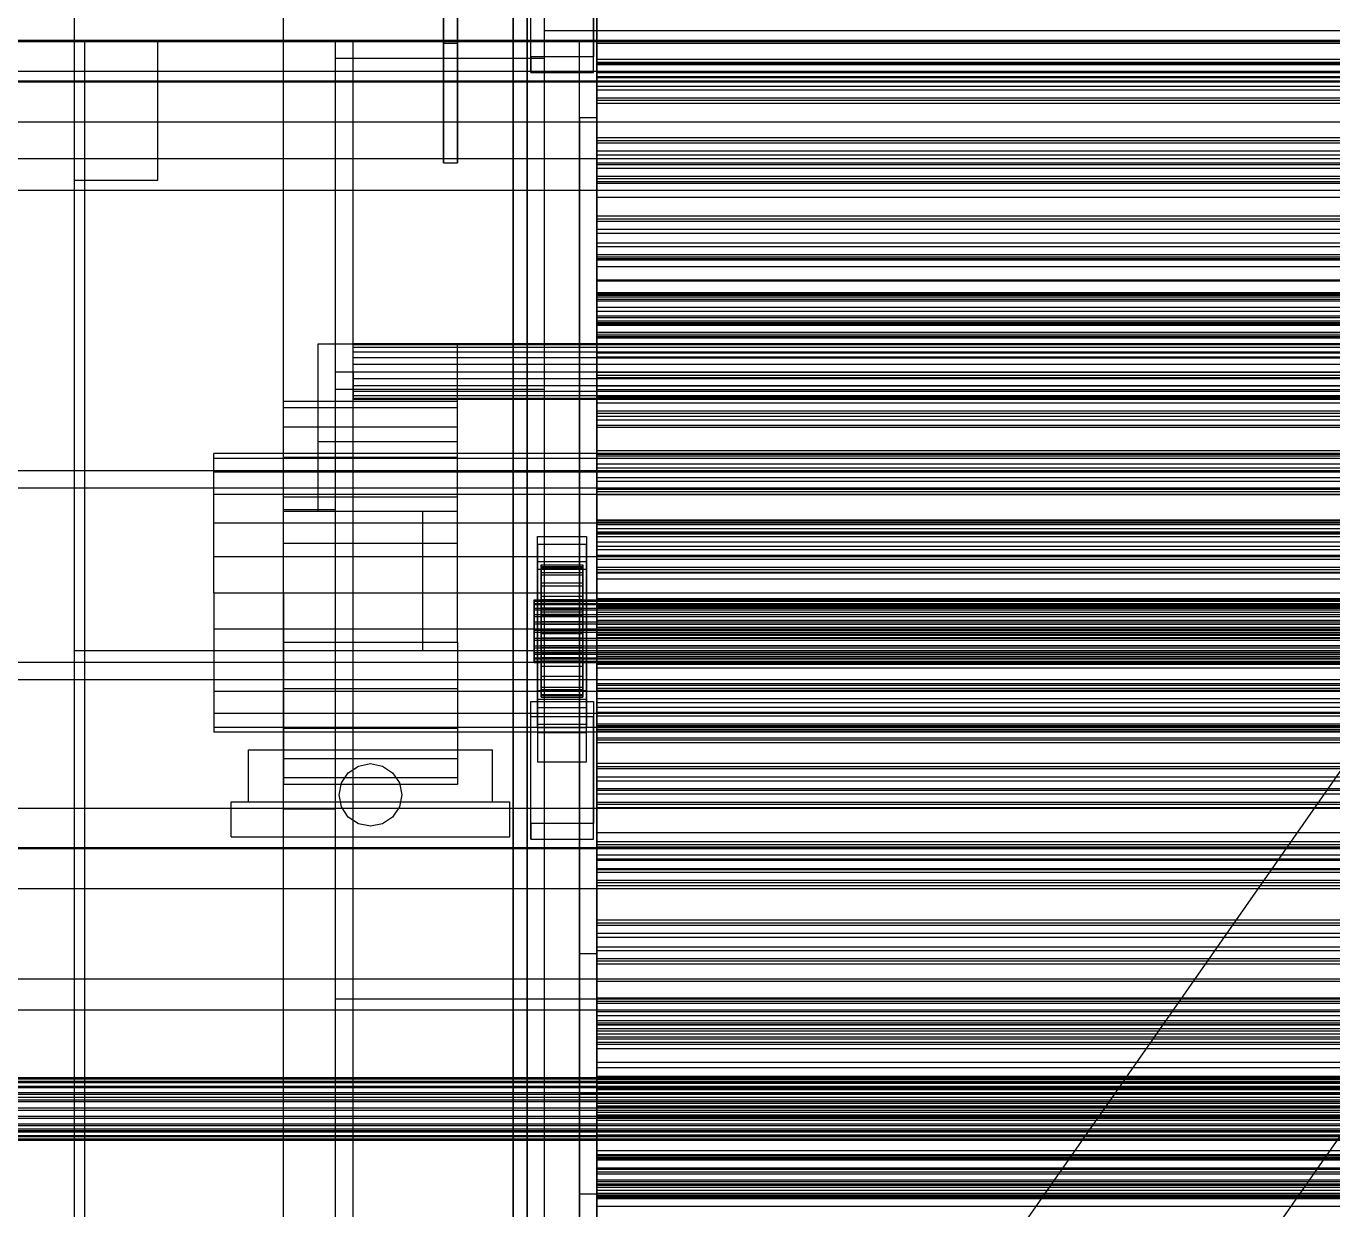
# Model space of a CAD drawing. Header units: millimetres. Extents: x -1970 to 59977, y -65068 to 6837.
# Drawn here: x -1413.8 to -1039, y -33410.3 to -33070.8 of the extents above; entities that cross this region are included whole.
import ezdxf

# ---------------------------------------------------------------- set-up
doc = ezdxf.new("R2010")
doc.units = ezdxf.units.MM
for name, color, linetype, lineweight in [('COTAS_O', 1, 'Continuous', 0), ('frontal_C03', 7, 'Continuous', 0), ('frontal_C03-dry', 7, 'Continuous', 0), ('frontal_secador', 7, 'Continuous', 0), ('frontal_tolva', 7, 'Continuous', 0)]:
    doc.layers.add(name, color=color, linetype=linetype, lineweight=lineweight)
doc.dimstyles.new('R19_100', dxfattribs={"dimtxt": 250, "dimasz": 150, "dimexe": 150, "dimexo": 80, "dimgap": 100, "dimtad": 1, "dimtih": 1, "dimtoh": 1, "dimdsep": 46, "dimcen": 0.09, "dimadec": 0, "dimazin": 0, "dimtfac": 1, "dimtdec": 4, "dimtofl": 0, "dimtmove": 0, "dimatfit": 3, "dimfxl": 1, "dimtolj": 1, "dimtzin": 0, "dimarcsym": 0})

# ---------------------------------------------------------------- blocks, each defined once
blk = doc.blocks.new('*D38')
at = {"layer": 'COTAS_O', "color": 0, "lineweight": -2, "transparency": 16777216}
for p, q in [((-1645, -31700), (-875, -31700)), ((-1025, -34250), (-1025, -31850)), ((-1645, -34400), (-875, -34400))]:
    blk.add_line(p, q, dxfattribs=at)
at = {"layer": 'COTAS_O', "color": 0, "transparency": 16777216}
for points in [[(-1050, -31850), (-1000, -31850), (-1025, -31700)], [(-1050, -34250), (-1000, -34250), (-1025, -34400)]]:
    blk.add_solid(points, dxfattribs=at)
at = {"layer": 'Defpoints', "color": 0, "transparency": 16777216}
for p in [(-1725, -31700), (-1025, -31700), (-1725, -34400)]:
    blk.add_point(p, dxfattribs=at)
blk = doc.blocks.new('*D46')
at = {"layer": 'COTAS_O', "color": 0, "lineweight": -2, "transparency": 16777216}
for p, q in [((-1320, -33000), (-550, -33000)), ((-700, -35850), (-700, -33150)), ((-1320, -36000), (-550, -36000))]:
    blk.add_line(p, q, dxfattribs=at)
at = {"layer": 'COTAS_O', "color": 0, "transparency": 16777216}
for points in [[(-725, -33150), (-675, -33150), (-700, -33000)], [(-725, -35850), (-675, -35850), (-700, -36000)]]:
    blk.add_solid(points, dxfattribs=at)
at = {"layer": 'Defpoints', "color": 0, "transparency": 16777216}
for p in [(-1400, -33000), (-700, -33000), (-1400, -36000)]:
    blk.add_point(p, dxfattribs=at)

msp = doc.modelspace()

# ---------------------------------------------------------------- linework, layer by layer
at = {"layer": 'frontal_C03'}
for p, q in [((-1274, -34875.113), (-1274, -32314.944)), ((-1270, -32314.944), (-1270, -34875.113)), ((-1270, -34879.011), (-1270, -32318.841)), ((-1274, -32441.623), (-1274, -35001.792)), ((-1270, -35001.792), (-1270, -32441.623)), ((-1269, -33079.62), (-1269, -33044.539)), ((-1251, -33044.539), (-1251, -33079.62)), ((-1269, -33084.111), (-1269, -33049.031)), ((-1251, -33084.111), (-1251, -33049.031)), ((-1500, -33074.787), (1500, -33074.787)), ((-1500, -33075.187), (1500, -33075.187)), ((-1251, -33079.62), (-1269, -33079.62)), ((-1269, -33079.62), (-1269, -33084.111)), ((-1251, -33084.111), (-1251, -33079.62)), ((-1250, -33081.915), (-1250, -33080.381)), ((-1250, -33080.381), (-1250, -33081.262)), ((1250, -33080.381), (-1250, -33080.381)), ((-1250, -33081.262), (-1250, -33084.223)), ((1250, -33081.262), (-1250, -33081.262)), ((-1250, -33085.28), (-1250, -33081.915)), ((1250, -33081.915), (-1250, -33081.915)), ((1500, -33083.77), (-1500, -33083.77)), ((1500, -33086.595), (-1500, -33086.595)), ((1500, -33086.88), (-1500, -33086.88)), ((-1269, -33084.111), (-1251, -33084.111)), ((-1250, -33084.223), (-1250, -33088.132)), ((1250, -33084.223), (-1250, -33084.223)), ((-1250, -33089.19), (-1250, -33085.28)), ((-1250, -33085.28), (1250, -33085.28)), ((-1250, -33088.132), (-1250, -33091.497)), ((1250, -33088.132), (-1250, -33088.132)), ((-1250, -33092.151), (-1250, -33089.19)), ((1250, -33089.19), (-1250, -33089.19)), ((-1250, -33091.497), (-1250, -33093.032)), ((1250, -33091.497), (-1250, -33091.497)), ((-1250, -33093.032), (-1250, -33092.151)), ((1250, -33092.151), (-1250, -33092.151)), ((1250, -33093.032), (-1250, -33093.032)), ((-1500, -33098.289), (1500, -33098.289)), ((-1250, -33104.373), (-1250, -33102.838)), ((-1250, -33102.838), (-1250, -33103.72)), ((1250, -33102.838), (-1250, -33102.838)), ((-1250, -33103.72), (-1250, -33106.68)), ((1250, -33103.72), (-1250, -33103.72)), ((-1250, -33107.738), (-1250, -33104.373)), ((1250, -33104.373), (-1250, -33104.373)), ((1500, -33108.893), (-1500, -33108.893)), ((-1250, -33106.68), (-1250, -33110.59)), ((1250, -33106.68), (-1250, -33106.68)), ((-1250, -33111.647), (-1250, -33107.738)), ((-1250, -33107.738), (1250, -33107.738)), ((-1250, -33110.59), (-1250, -33113.955)), ((1250, -33110.59), (-1250, -33110.59)), ((-1250, -33114.608), (-1250, -33111.647)), ((1250, -33111.647), (-1250, -33111.647)), ((-1250, -33113.955), (-1250, -33115.49)), ((1250, -33113.955), (-1250, -33113.955)), ((-1250, -33115.49), (-1250, -33114.608)), ((1250, -33114.608), (-1250, -33114.608)), ((1250, -33115.49), (-1250, -33115.49)), ((-1500, -33117.876), (1500, -33117.876)), ((-1250, -33126.831), (-1250, -33125.296)), ((-1250, -33125.296), (-1250, -33126.177)), ((1250, -33125.296), (-1250, -33125.296)), ((-1250, -33126.177), (-1250, -33129.138)), ((1250, -33126.177), (-1250, -33126.177)), ((-1250, -33130.195), (-1250, -33126.831)), ((1250, -33126.831), (-1250, -33126.831)), ((-1250, -33129.138), (-1250, -33133.048)), ((1250, -33129.138), (-1250, -33129.138)), ((-1250, -33134.105), (-1250, -33130.195)), ((-1250, -33130.195), (1250, -33130.195)), ((-1250, -33133.048), (-1250, -33136.412)), ((1250, -33133.048), (-1250, -33133.048)), ((-1250, -33137.066), (-1250, -33134.105)), ((1250, -33134.105), (-1250, -33134.105)), ((-1250, -33136.412), (-1250, -33137.947)), ((1250, -33136.412), (-1250, -33136.412)), ((-1250, -33137.947), (-1250, -33137.066)), ((1250, -33137.066), (-1250, -33137.066)), ((1250, -33137.947), (-1250, -33137.947)), ((-1250, -33149.288), (-1250, -33147.754)), ((-1250, -33147.754), (-1250, -33148.635)), ((1250, -33147.754), (-1250, -33147.754)), ((-1250, -33148.635), (-1250, -33151.596)), ((1250, -33148.635), (-1250, -33148.635)), ((-1250, -33152.653), (-1250, -33149.288)), ((1250, -33149.288), (-1250, -33149.288)), ((-1250, -33151.596), (-1250, -33155.505)), ((1250, -33151.596), (-1250, -33151.596)), ((-1250, -33156.563), (-1250, -33152.653)), ((-1250, -33152.653), (1250, -33152.653)), ((-1250, -33155.505), (-1250, -33158.87)), ((1250, -33155.505), (-1250, -33155.505)), ((-1250, -33159.523), (-1250, -33156.563)), ((1250, -33156.563), (-1250, -33156.563)), ((-1250, -33158.87), (-1250, -33160.405)), ((1250, -33158.87), (-1250, -33158.87)), ((-1250, -33160.405), (-1250, -33159.523)), ((1250, -33159.523), (-1250, -33159.523)), ((1250, -33160.405), (-1250, -33160.405)), ((-1250, -33171.746), (-1250, -33170.211)), ((-1250, -33170.211), (-1250, -33171.092)), ((1250, -33170.211), (-1250, -33170.211)), ((-1250, -33171.092), (-1250, -33174.053)), ((1250, -33171.092), (-1250, -33171.092)), ((-1250, -33175.111), (-1250, -33171.746)), ((1250, -33171.746), (-1250, -33171.746)), ((-1250, -33174.053), (-1250, -33177.963)), ((1250, -33174.053), (-1250, -33174.053)), ((-1250, -33179.02), (-1250, -33175.111)), ((-1250, -33175.111), (1250, -33175.111)), ((-1250, -33177.963), (-1250, -33181.328)), ((1250, -33177.963), (-1250, -33177.963)), ((-1250, -33181.981), (-1250, -33179.02)), ((1250, -33179.02), (-1250, -33179.02)), ((-1250, -33181.328), (-1250, -33182.862)), ((1250, -33181.328), (-1250, -33181.328)), ((-1250, -33182.862), (-1250, -33181.981)), ((1250, -33181.981), (-1250, -33181.981)), ((1250, -33182.862), (-1250, -33182.862)), ((-1250, -33194.204), (-1250, -33192.669)), ((-1250, -33192.669), (-1250, -33193.55)), ((1250, -33192.669), (-1250, -33192.669)), ((-1250, -33193.55), (-1250, -33196.511)), ((1250, -33193.55), (-1250, -33193.55)), ((-1250, -33197.568), (-1250, -33194.204)), ((1250, -33194.204), (-1250, -33194.204)), ((1530, -33198.434), (-1530, -33198.434)), ((-1250, -33196.511), (-1250, -33200.42)), ((1250, -33196.511), (-1250, -33196.511)), ((-1250, -33201.478), (-1250, -33197.568)), ((-1250, -33197.568), (1250, -33197.568)), ((1530, -33203.434), (-1530, -33203.434)), ((-1250, -33200.42), (-1250, -33203.785)), ((1250, -33200.42), (-1250, -33200.42)), ((-1250, -33204.439), (-1250, -33201.478)), ((1250, -33201.478), (-1250, -33201.478)), ((-1250, -33203.785), (-1250, -33205.32)), ((1250, -33203.785), (-1250, -33203.785)), ((-1250, -33205.32), (-1250, -33204.439)), ((1250, -33204.439), (-1250, -33204.439)), ((1250, -33205.32), (-1250, -33205.32)), ((-1250, -33213.275), (-1250, -33212.477)), ((-1250, -33212.477), (-1250, -33213.859)), ((-1250, -33212.477), (1250, -33212.477)), ((-1250, -33216.197), (-1250, -33213.275)), ((-1250, -33213.275), (1250, -33213.275)), ((-1250, -33213.859), (-1250, -33217.326)), ((-1250, -33213.859), (1250, -33213.859)), ((-1267, -33219.574), (-1267, -33217.329)), ((-1267, -33217.329), (-1253, -33217.329)), ((-1267, -33264.103), (-1267, -33217.329)), ((-1253, -33217.329), (-1253, -33219.574)), ((-1253, -33217.329), (-1253, -33264.103)), ((-1250, -33216.661), (-1250, -33215.126)), ((-1250, -33215.126), (-1250, -33216.008)), ((1250, -33215.126), (-1250, -33215.126)), ((-1250, -33216.008), (-1250, -33218.969)), ((1250, -33216.008), (-1250, -33216.008)), ((-1250, -33221.046), (-1250, -33216.197)), ((-1250, -33216.197), (1250, -33216.197)), ((-1250, -33220.026), (-1250, -33216.661)), ((1250, -33216.661), (-1250, -33216.661)), ((-1250, -33217.326), (-1250, -33222.642)), ((-1250, -33217.326), (1250, -33217.326)), ((-1253, -33219.574), (-1267, -33219.574)), ((-1267, -33219.574), (-1267, -33266.348)), ((-1253, -33266.348), (-1253, -33219.574)), ((-1250, -33218.969), (-1250, -33222.878)), ((1250, -33218.969), (-1250, -33218.969)), ((-1250, -33223.935), (-1250, -33220.026)), ((-1250, -33220.026), (1250, -33220.026)), ((-1250, -33227.489), (-1250, -33221.046)), ((-1250, -33221.046), (1250, -33221.046)), ((-1267, -33226.761), (-1267, -33224.515)), ((-1267, -33224.515), (-1253, -33224.515)), ((-1267, -33271.289), (-1267, -33224.515)), ((-1266, -33235.463), (-1266, -33225.469)), ((-1266, -33225.469), (-1266, -33226.29)), ((-1266, -33225.469), (-1254, -33225.469)), ((-1266, -33225.943), (-1266, -33225.469)), ((-1266, -33235.687), (-1266, -33225.943)), ((-1266, -33225.943), (-1254, -33225.943)), ((-1266, -33227.678), (-1266, -33225.943)), ((-1254, -33226.29), (-1254, -33225.469)), ((-1254, -33225.469), (-1254, -33235.463)), ((-1254, -33225.469), (-1254, -33225.943)), ((-1254, -33225.943), (-1254, -33235.687)), ((-1254, -33225.943), (-1254, -33227.678)), ((-1253, -33224.515), (-1253, -33226.761)), ((-1253, -33224.515), (-1253, -33271.289)), ((-1250, -33222.642), (-1250, -33229.445)), ((-1250, -33222.642), (1250, -33222.642)), ((-1250, -33222.878), (-1250, -33226.243)), ((1250, -33222.878), (-1250, -33222.878)), ((-1250, -33226.896), (-1250, -33223.935)), ((1250, -33223.935), (-1250, -33223.935)), ((-1253, -33226.761), (-1267, -33226.761)), ((-1267, -33226.761), (-1267, -33273.535)), ((-1266, -33235.852), (-1266, -33226.29)), ((-1266, -33226.29), (-1266, -33228.348)), ((-1266, -33226.29), (-1254, -33226.29)), ((-1266, -33236.509), (-1266, -33227.678)), ((-1266, -33227.678), (-1254, -33227.678)), ((-1266, -33230.557), (-1266, -33227.678)), ((-1266, -33236.827), (-1266, -33228.348)), ((-1266, -33228.348), (-1266, -33231.505)), ((-1266, -33228.348), (-1254, -33228.348)), ((-1254, -33228.348), (-1254, -33226.29)), ((-1254, -33226.29), (-1254, -33235.852)), ((-1254, -33227.678), (-1254, -33236.509)), ((-1254, -33227.678), (-1254, -33230.557)), ((-1254, -33231.505), (-1254, -33228.348)), ((-1254, -33228.348), (-1254, -33236.827)), ((-1253, -33273.535), (-1253, -33226.761)), ((-1250, -33226.243), (-1250, -33227.778)), ((1250, -33226.243), (-1250, -33226.243)), ((-1250, -33227.778), (-1250, -33226.896)), ((1250, -33226.896), (-1250, -33226.896)), ((-1250, -33235.09), (-1250, -33227.489)), ((-1250, -33227.489), (1250, -33227.489)), ((1250, -33227.778), (-1250, -33227.778)), ((-1250, -33229.445), (-1250, -33237.271)), ((-1250, -33229.445), (1250, -33229.445)), ((-1266, -33237.873), (-1266, -33230.557)), ((-1266, -33230.557), (-1254, -33230.557)), ((-1266, -33234.383), (-1266, -33230.557)), ((-1266, -33238.322), (-1266, -33231.505)), ((-1266, -33231.505), (-1266, -33235.544)), ((-1266, -33231.505), (-1254, -33231.505)), ((-1254, -33230.557), (-1254, -33237.873)), ((-1254, -33230.557), (-1254, -33234.383)), ((-1254, -33235.544), (-1254, -33231.505)), ((-1254, -33231.505), (-1254, -33238.322)), ((-1268, -33235.687), (-1268, -33235.463)), ((-1268, -33235.463), (-1268, -33235.852)), ((-1268, -33235.463), (1268, -33235.463)), ((-1268, -33236.509), (-1268, -33235.687)), ((-1268, -33235.687), (1268, -33235.687)), ((-1268, -33235.852), (-1268, -33236.827)), ((-1268, -33235.852), (1268, -33235.852)), ((-1268, -33237.873), (-1268, -33236.509)), ((-1268, -33236.509), (1268, -33236.509)), ((-1268, -33236.827), (-1268, -33238.322)), ((-1268, -33236.827), (1268, -33236.827)), ((-1266, -33239.685), (-1266, -33234.383)), ((-1266, -33234.383), (-1254, -33234.383)), ((-1266, -33238.895), (-1266, -33234.383)), ((-1266, -33235.852), (-1266, -33235.463)), ((-1254, -33235.463), (-1266, -33235.463)), ((-1266, -33235.463), (-1266, -33235.687)), ((-1266, -33240.235), (-1266, -33235.544)), ((-1266, -33235.544), (-1266, -33240.19)), ((-1266, -33235.544), (-1254, -33235.544)), ((-1254, -33235.687), (-1266, -33235.687)), ((-1266, -33235.687), (-1266, -33236.509)), ((-1266, -33236.827), (-1266, -33235.852)), ((-1254, -33235.852), (-1266, -33235.852)), ((-1254, -33236.509), (-1266, -33236.509)), ((-1266, -33236.509), (-1266, -33237.873)), ((-1266, -33238.322), (-1266, -33236.827)), ((-1254, -33236.827), (-1266, -33236.827)), ((-1254, -33234.383), (-1254, -33239.685)), ((-1254, -33234.383), (-1254, -33238.895)), ((-1254, -33235.463), (-1254, -33235.852)), ((-1254, -33235.687), (-1254, -33235.463)), ((-1254, -33240.19), (-1254, -33235.544)), ((-1254, -33235.544), (-1254, -33240.235)), ((-1254, -33236.509), (-1254, -33235.687)), ((-1254, -33235.852), (-1254, -33236.827)), ((-1254, -33237.873), (-1254, -33236.509)), ((-1254, -33236.827), (-1254, -33238.322)), ((-1250, -33243.328), (-1250, -33235.09)), ((-1250, -33235.09), (1250, -33235.09)), ((-1268, -33239.685), (-1268, -33237.873)), ((-1268, -33237.873), (1268, -33237.873)), ((-1268, -33238.322), (-1268, -33240.235)), ((-1268, -33238.322), (1268, -33238.322)), ((-1268, -33241.823), (-1268, -33239.685)), ((-1268, -33239.685), (1268, -33239.685)), ((-1268, -33240.235), (-1268, -33242.436)), ((-1268, -33240.235), (1268, -33240.235)), ((-1254, -33237.873), (-1266, -33237.873)), ((-1266, -33237.873), (-1266, -33239.685)), ((-1266, -33240.235), (-1266, -33238.322)), ((-1254, -33238.322), (-1266, -33238.322)), ((-1266, -33241.823), (-1266, -33238.895)), ((-1266, -33238.895), (-1254, -33238.895)), ((-1266, -33243.787), (-1266, -33238.895)), ((-1254, -33239.685), (-1266, -33239.685)), ((-1266, -33239.685), (-1266, -33241.823)), ((-1266, -33240.19), (-1266, -33242.436)), ((-1254, -33240.19), (-1266, -33240.19)), ((-1266, -33240.19), (-1266, -33245.128)), ((-1266, -33242.436), (-1266, -33240.235)), ((-1254, -33240.235), (-1266, -33240.235)), ((-1254, -33239.685), (-1254, -33237.873)), ((-1254, -33238.322), (-1254, -33240.235)), ((-1254, -33238.895), (-1254, -33241.823)), ((-1254, -33238.895), (-1254, -33243.787)), ((-1254, -33241.823), (-1254, -33239.685)), ((-1254, -33242.436), (-1254, -33240.19)), ((-1254, -33245.128), (-1254, -33240.19)), ((-1254, -33240.235), (-1254, -33242.436)), ((-1250, -33237.271), (-1250, -33245.586)), ((1250, -33237.271), (-1250, -33237.271)), ((-1250, -33239.119), (-1250, -33237.584)), ((-1250, -33237.584), (-1250, -33238.465)), ((1250, -33237.584), (-1250, -33237.584)), ((-1250, -33238.465), (-1250, -33241.426)), ((1250, -33238.465), (-1250, -33238.465)), ((-1250, -33242.484), (-1250, -33239.119)), ((1250, -33239.119), (-1250, -33239.119)), ((-1268, -33244.14), (-1268, -33241.823)), ((-1268, -33241.823), (1268, -33241.823)), ((-1268, -33242.436), (-1268, -33244.775)), ((1268, -33242.436), (-1268, -33242.436)), ((-1268, -33246.478), (-1268, -33244.14)), ((-1268, -33244.14), (1268, -33244.14)), ((-1254, -33241.823), (-1266, -33241.823)), ((-1266, -33241.823), (-1266, -33244.14)), ((-1266, -33242.436), (-1254, -33242.436)), ((-1266, -33244.775), (-1266, -33242.436)), ((-1266, -33244.14), (-1266, -33243.787)), ((-1266, -33243.787), (-1254, -33243.787)), ((-1266, -33248.724), (-1266, -33243.787)), ((-1254, -33244.14), (-1266, -33244.14)), ((-1266, -33244.14), (-1266, -33246.478)), ((-1254, -33244.14), (-1254, -33241.823)), ((-1254, -33242.436), (-1254, -33244.775)), ((-1254, -33243.787), (-1254, -33244.14)), ((-1254, -33243.787), (-1254, -33248.724)), ((-1254, -33246.478), (-1254, -33244.14)), ((-1250, -33241.426), (-1250, -33245.336)), ((1250, -33241.426), (-1250, -33241.426)), ((-1250, -33246.393), (-1250, -33242.484)), ((-1250, -33242.484), (1250, -33242.484)), ((-1250, -33251.644), (-1250, -33243.328)), ((-1250, -33243.328), (1250, -33243.328)), ((-1268, -33244.775), (-1268, -33247.092)), ((-1268, -33244.775), (1268, -33244.775)), ((-1268, -33248.679), (-1268, -33246.478)), ((-1268, -33246.478), (1268, -33246.478)), ((-1268, -33247.092), (-1268, -33249.23)), ((-1268, -33247.092), (1268, -33247.092)), ((-1266, -33247.092), (-1266, -33244.775)), ((-1266, -33244.775), (-1266, -33245.128)), ((-1254, -33244.775), (-1266, -33244.775)), ((-1266, -33245.128), (-1266, -33250.019)), ((-1266, -33245.128), (-1254, -33245.128)), ((-1266, -33246.478), (-1266, -33248.724)), ((-1254, -33246.478), (-1266, -33246.478)), ((-1266, -33246.478), (-1266, -33248.679)), ((-1266, -33249.23), (-1266, -33247.092)), ((-1266, -33247.092), (-1266, -33250.019)), ((-1254, -33247.092), (-1266, -33247.092)), ((-1254, -33245.128), (-1254, -33244.775)), ((-1254, -33244.775), (-1254, -33247.092)), ((-1254, -33250.019), (-1254, -33245.128)), ((-1254, -33248.724), (-1254, -33246.478)), ((-1254, -33248.679), (-1254, -33246.478)), ((-1254, -33250.019), (-1254, -33247.092)), ((-1254, -33247.092), (-1254, -33249.23)), ((-1250, -33245.336), (-1250, -33248.7)), ((1250, -33245.336), (-1250, -33245.336)), ((-1250, -33245.586), (-1250, -33253.825)), ((-1250, -33245.586), (1250, -33245.586)), ((-1250, -33249.354), (-1250, -33246.393)), ((1250, -33246.393), (-1250, -33246.393)), ((-1268, -33250.593), (-1268, -33248.679)), ((-1268, -33248.679), (1268, -33248.679)), ((-1268, -33249.23), (-1268, -33251.042)), ((-1268, -33249.23), (1268, -33249.23)), ((-1268, -33252.088), (-1268, -33250.593)), ((-1268, -33250.593), (1268, -33250.593)), ((-1268, -33251.042), (-1268, -33252.405)), ((-1268, -33251.042), (1268, -33251.042)), ((-1268, -33253.063), (-1268, -33252.088)), ((-1268, -33252.088), (1268, -33252.088)), ((-1266, -33248.679), (-1266, -33253.371)), ((-1254, -33248.679), (-1266, -33248.679)), ((-1266, -33248.679), (-1266, -33250.593)), ((-1266, -33248.724), (-1254, -33248.724)), ((-1266, -33253.371), (-1266, -33248.724)), ((-1266, -33251.042), (-1266, -33249.23)), ((-1266, -33249.23), (-1266, -33254.532)), ((-1254, -33249.23), (-1266, -33249.23)), ((-1266, -33250.019), (-1266, -33254.532)), ((-1266, -33250.019), (-1254, -33250.019)), ((-1266, -33250.593), (-1266, -33257.41)), ((-1254, -33250.593), (-1266, -33250.593)), ((-1266, -33250.593), (-1266, -33252.088)), ((-1266, -33252.405), (-1266, -33251.042)), ((-1266, -33251.042), (-1266, -33258.358)), ((-1254, -33251.042), (-1266, -33251.042)), ((-1266, -33252.088), (-1266, -33260.566)), ((-1254, -33252.088), (-1266, -33252.088)), ((-1266, -33252.088), (-1266, -33253.063)), ((-1254, -33253.371), (-1254, -33248.679)), ((-1254, -33250.593), (-1254, -33248.679)), ((-1254, -33248.724), (-1254, -33253.371)), ((-1254, -33254.532), (-1254, -33249.23)), ((-1254, -33249.23), (-1254, -33251.042)), ((-1254, -33254.532), (-1254, -33250.019)), ((-1254, -33257.41), (-1254, -33250.593)), ((-1254, -33252.088), (-1254, -33250.593)), ((-1254, -33258.358), (-1254, -33251.042)), ((-1254, -33251.042), (-1254, -33252.405)), ((-1254, -33260.566), (-1254, -33252.088)), ((-1254, -33253.063), (-1254, -33252.088)), ((-1250, -33248.7), (-1250, -33250.235)), ((1250, -33248.7), (-1250, -33248.7)), ((-1250, -33250.235), (-1250, -33249.354)), ((1250, -33249.354), (-1250, -33249.354)), ((1250, -33250.235), (-1250, -33250.235)), ((-1250, -33259.47), (-1250, -33251.644)), ((-1250, -33251.644), (1250, -33251.644)), ((1530, -33253.434), (-1530, -33253.434)), ((-1268, -33252.405), (-1268, -33253.227)), ((-1268, -33252.405), (1268, -33252.405)), ((-1268, -33253.452), (-1268, -33253.063)), ((-1268, -33253.063), (1268, -33253.063)), ((-1268, -33253.227), (-1268, -33253.452)), ((-1268, -33253.227), (1268, -33253.227)), ((-1268, -33253.452), (1268, -33253.452)), ((-1266, -33253.227), (-1266, -33252.405)), ((-1266, -33252.405), (-1266, -33261.237)), ((-1254, -33252.405), (-1266, -33252.405)), ((-1266, -33253.063), (-1266, -33262.625)), ((-1254, -33253.063), (-1266, -33253.063)), ((-1266, -33253.063), (-1266, -33253.452)), ((-1266, -33253.452), (-1266, -33253.227)), ((-1266, -33253.227), (-1266, -33262.972)), ((-1254, -33253.227), (-1266, -33253.227)), ((-1266, -33253.371), (-1254, -33253.371)), ((-1266, -33257.41), (-1266, -33253.371)), ((-1266, -33253.452), (-1266, -33263.445)), ((-1254, -33253.452), (-1266, -33253.452)), ((-1266, -33254.532), (-1266, -33258.358)), ((-1266, -33254.532), (-1254, -33254.532)), ((-1254, -33261.237), (-1254, -33252.405)), ((-1254, -33252.405), (-1254, -33253.227)), ((-1254, -33262.625), (-1254, -33253.063)), ((-1254, -33253.452), (-1254, -33253.063)), ((-1254, -33262.972), (-1254, -33253.227)), ((-1254, -33253.227), (-1254, -33253.452)), ((-1254, -33253.371), (-1254, -33257.41)), ((-1254, -33263.445), (-1254, -33253.452)), ((-1254, -33258.358), (-1254, -33254.532)), ((-1250, -33253.825), (-1250, -33261.425)), ((-1250, -33253.825), (1250, -33253.825)), ((1530, -33258.434), (-1530, -33258.434)), ((-1266, -33257.41), (-1254, -33257.41)), ((-1266, -33260.566), (-1266, -33257.41)), ((-1266, -33258.358), (-1266, -33261.237)), ((-1266, -33258.358), (-1254, -33258.358)), ((-1254, -33257.41), (-1254, -33260.566)), ((-1254, -33261.237), (-1254, -33258.358)), ((-1250, -33266.272), (-1250, -33259.47)), ((-1250, -33259.47), (1250, -33259.47)), ((-1267, -33272.26), (-1267, -33261.48)), ((-1267, -33261.48), (-1253, -33261.48)), ((-1267, -33271.225), (-1267, -33261.48)), ((-1266, -33260.566), (-1254, -33260.566)), ((-1266, -33262.625), (-1266, -33260.566)), ((-1266, -33261.237), (-1266, -33262.972)), ((-1266, -33261.237), (-1254, -33261.237)), ((-1266, -33262.625), (-1254, -33262.625)), ((-1266, -33263.445), (-1266, -33262.625)), ((-1266, -33262.972), (-1266, -33263.445)), ((-1266, -33262.972), (-1254, -33262.972)), ((-1254, -33260.566), (-1254, -33262.625)), ((-1254, -33262.972), (-1254, -33261.237)), ((-1254, -33262.625), (-1254, -33263.445)), ((-1254, -33263.445), (-1254, -33262.972)), ((-1253, -33261.48), (-1253, -33272.26)), ((-1253, -33261.48), (-1253, -33271.225)), ((-1250, -33261.576), (-1250, -33260.042)), ((-1250, -33260.042), (-1250, -33260.923)), ((1250, -33260.042), (-1250, -33260.042)), ((-1250, -33260.923), (-1250, -33263.884)), ((1250, -33260.923), (-1250, -33260.923)), ((-1250, -33261.425), (-1250, -33267.869)), ((-1250, -33261.425), (1250, -33261.425)), ((-1250, -33264.941), (-1250, -33261.576)), ((1250, -33261.576), (-1250, -33261.576)), ((-1269, -33269.116), (-1269, -33264.624)), ((-1269, -33264.624), (-1251, -33264.624)), ((-1269, -33299.704), (-1269, -33264.624)), ((-1253, -33264.103), (-1267, -33264.103)), ((-1267, -33264.103), (-1267, -33266.348)), ((-1267, -33266.348), (-1253, -33266.348)), ((-1266, -33263.445), (-1254, -33263.445)), ((-1253, -33266.348), (-1253, -33264.103)), ((-1251, -33264.624), (-1251, -33269.116)), ((-1251, -33264.624), (-1251, -33299.704)), ((-1250, -33263.884), (-1250, -33267.793)), ((1250, -33263.884), (-1250, -33263.884)), ((-1250, -33268.851), (-1250, -33264.941)), ((-1250, -33264.941), (1250, -33264.941)), ((-1250, -33271.588), (-1250, -33266.272)), ((-1250, -33266.272), (1250, -33266.272)), ((-1251, -33269.116), (-1269, -33269.116)), ((-1269, -33304.196), (-1269, -33269.116)), ((-1251, -33304.196), (-1251, -33269.116)), ((-1250, -33267.793), (-1250, -33271.158)), ((1250, -33267.793), (-1250, -33267.793)), ((-1250, -33267.869), (-1250, -33272.717)), ((-1250, -33267.869), (1250, -33267.869)), ((-1250, -33271.812), (-1250, -33268.851)), ((1250, -33268.851), (-1250, -33268.851)), ((-1253, -33271.225), (-1267, -33271.225)), ((-1267, -33271.225), (-1267, -33282.004)), ((-1253, -33271.289), (-1267, -33271.289)), ((-1267, -33271.289), (-1267, -33273.535)), ((-1253, -33272.26), (-1267, -33272.26)), ((-1267, -33272.26), (-1267, -33282.004)), ((-1267, -33273.535), (-1253, -33273.535)), ((-1253, -33282.004), (-1253, -33271.225)), ((-1253, -33273.535), (-1253, -33271.289)), ((-1253, -33282.004), (-1253, -33272.26)), ((-1250, -33271.158), (-1250, -33272.693)), ((1250, -33271.158), (-1250, -33271.158)), ((-1250, -33275.055), (-1250, -33271.588)), ((-1250, -33271.588), (1250, -33271.588)), ((-1250, -33272.693), (-1250, -33271.812)), ((1250, -33271.812), (-1250, -33271.812)), ((1250, -33272.693), (-1250, -33272.693)), ((-1250, -33272.717), (-1250, -33275.64)), ((-1250, -33272.717), (1250, -33272.717)), ((-1250, -33276.437), (-1250, -33275.055)), ((-1250, -33275.055), (1250, -33275.055)), ((-1250, -33275.64), (-1250, -33276.437)), ((-1250, -33275.64), (1250, -33275.64)), ((-1250, -33276.437), (1250, -33276.437)), ((-1267, -33282.004), (-1253, -33282.004)), ((-1250, -33284.034), (-1250, -33282.499)), ((-1250, -33282.499), (-1250, -33283.381)), ((1250, -33282.499), (-1250, -33282.499)), ((-1250, -33283.381), (-1250, -33286.342)), ((1250, -33283.381), (-1250, -33283.381)), ((-1250, -33287.399), (-1250, -33284.034)), ((1250, -33284.034), (-1250, -33284.034)), ((-1250, -33286.342), (-1250, -33290.251)), ((1250, -33286.342), (-1250, -33286.342)), ((-1250, -33291.308), (-1250, -33287.399)), ((-1250, -33287.399), (1250, -33287.399)), ((-1250, -33290.251), (-1250, -33293.616)), ((1250, -33290.251), (-1250, -33290.251)), ((-1250, -33294.269), (-1250, -33291.308)), ((1250, -33291.308), (-1250, -33291.308)), ((-1500, -33295.272), (1500, -33295.272)), ((-1250, -33293.616), (-1250, -33295.151)), ((1250, -33293.616), (-1250, -33293.616)), ((-1250, -33295.151), (-1250, -33294.269)), ((1250, -33294.269), (-1250, -33294.269)), ((1250, -33295.151), (-1250, -33295.151)), ((-1251, -33299.704), (-1269, -33299.704)), ((-1269, -33299.704), (-1269, -33304.196)), ((-1251, -33304.196), (-1251, -33299.704)), ((-1269, -33304.196), (-1251, -33304.196)), ((1500, -33306.68), (-1500, -33306.68)), ((1500, -33306.965), (-1500, -33306.965)), ((-1250, -33306.492), (-1250, -33304.957)), ((-1250, -33304.957), (-1250, -33305.838)), ((1250, -33304.957), (-1250, -33304.957)), ((-1250, -33305.838), (-1250, -33308.799)), ((1250, -33305.838), (-1250, -33305.838)), ((-1250, -33309.856), (-1250, -33306.492)), ((1250, -33306.492), (-1250, -33306.492)), ((-1250, -33308.799), (-1250, -33312.709)), ((1250, -33308.799), (-1250, -33308.799)), ((-1250, -33313.766), (-1250, -33309.856)), ((-1250, -33309.856), (1250, -33309.856)), ((-1250, -33312.709), (-1250, -33316.073)), ((1250, -33312.709), (-1250, -33312.709)), ((-1250, -33316.727), (-1250, -33313.766)), ((1250, -33313.766), (-1250, -33313.766)), ((-1500, -33318.373), (1500, -33318.373)), ((-1250, -33316.073), (-1250, -33317.608)), ((1250, -33316.073), (-1250, -33316.073)), ((-1250, -33317.608), (-1250, -33316.727)), ((1250, -33316.727), (-1250, -33316.727)), ((1250, -33317.608), (-1250, -33317.608)), ((-1250, -33328.949), (-1250, -33327.415)), ((-1250, -33327.415), (-1250, -33328.296)), ((1250, -33327.415), (-1250, -33327.415)), ((-1250, -33328.296), (-1250, -33331.257)), ((1250, -33328.296), (-1250, -33328.296)), ((-1250, -33332.314), (-1250, -33328.949)), ((1250, -33328.949), (-1250, -33328.949)), ((-1250, -33331.257), (-1250, -33335.166)), ((1250, -33331.257), (-1250, -33331.257)), ((-1250, -33336.224), (-1250, -33332.314)), ((-1250, -33332.314), (1250, -33332.314)), ((-1250, -33335.166), (-1250, -33338.531)), ((1250, -33335.166), (-1250, -33335.166)), ((-1250, -33339.184), (-1250, -33336.224)), ((1250, -33336.224), (-1250, -33336.224)), ((-1250, -33338.531), (-1250, -33340.066)), ((1250, -33338.531), (-1250, -33338.531)), ((-1250, -33340.066), (-1250, -33339.184)), ((1250, -33339.184), (-1250, -33339.184)), ((1250, -33340.066), (-1250, -33340.066)), ((-1500, -33344.278), (1500, -33344.278)), ((1500, -33353.261), (-1500, -33353.261)), ((-1250, -33351.407), (-1250, -33349.872)), ((-1250, -33349.872), (-1250, -33350.754)), ((1250, -33349.872), (-1250, -33349.872)), ((-1250, -33350.754), (-1250, -33353.714)), ((1250, -33350.754), (-1250, -33350.754)), ((-1250, -33354.772), (-1250, -33351.407)), ((1250, -33351.407), (-1250, -33351.407)), ((-1250, -33353.714), (-1250, -33357.624)), ((1250, -33353.714), (-1250, -33353.714)), ((-1250, -33358.681), (-1250, -33354.772)), ((-1250, -33354.772), (1250, -33354.772)), ((-1250, -33356.894), (-1250, -33356.261)), ((-1250, -33356.261), (-1250, -33357.358)), ((-1250, -33356.261), (1250, -33356.261)), ((-1250, -33359.214), (-1250, -33356.894)), ((-1250, -33356.894), (1250, -33356.894)), ((-1250, -33357.358), (-1250, -33360.11)), ((-1250, -33357.358), (1250, -33357.358)), ((-1250, -33357.624), (-1250, -33360.989)), ((1250, -33357.624), (-1250, -33357.624)), ((-1250, -33361.642), (-1250, -33358.681)), ((1250, -33358.681), (-1250, -33358.681)), ((-1250, -33363.062), (-1250, -33359.214)), ((-1250, -33359.214), (1250, -33359.214)), ((-1250, -33360.11), (-1250, -33364.33)), ((-1250, -33360.11), (1250, -33360.11)), ((-1250, -33360.989), (-1250, -33362.523)), ((1250, -33360.989), (-1250, -33360.989)), ((-1250, -33362.523), (-1250, -33361.642)), ((1250, -33361.642), (-1250, -33361.642)), ((1250, -33362.523), (-1250, -33362.523)), ((-1250, -33368.177), (-1250, -33363.062)), ((-1250, -33363.062), (1250, -33363.062)), ((-1250, -33364.33), (-1250, -33369.729)), ((-1250, -33364.33), (1250, -33364.33)), ((-1250, -33374.21), (-1250, -33368.177)), ((-1250, -33368.177), (1250, -33368.177)), ((-1250, -33369.729), (-1250, -33375.941)), ((-1250, -33369.729), (1250, -33369.729)), ((-1500, -33372.651), (1500, -33372.651)), ((-1500, -33372.875), (1500, -33372.875)), ((-1500, -33373.04), (1500, -33373.04)), ((-1500, -33373.697), (1500, -33373.697)), ((-1500, -33374.015), (1500, -33374.015)), ((-1500, -33375.061), (1500, -33375.061)), ((-1500, -33375.51), (1500, -33375.51)), ((-1250, -33373.865), (-1250, -33372.33)), ((-1250, -33372.33), (-1250, -33373.211)), ((1250, -33372.33), (-1250, -33372.33)), ((-1250, -33373.211), (-1250, -33376.172)), ((1250, -33373.211), (-1250, -33373.211)), ((-1250, -33377.229), (-1250, -33373.865)), ((1250, -33373.865), (-1250, -33373.865)), ((-1250, -33380.749), (-1250, -33374.21)), ((-1250, -33374.21), (1250, -33374.21)), ((-1500, -33376.873), (1500, -33376.873)), ((-1500, -33377.423), (1500, -33377.423)), ((1500, -33378.384), (-1500, -33378.384)), ((-1500, -33379.011), (1500, -33379.011)), ((1500, -33379.624), (-1500, -33379.624)), ((-1250, -33375.941), (-1250, -33382.542)), ((1250, -33375.941), (-1250, -33375.941)), ((-1250, -33376.172), (-1250, -33380.081)), ((1250, -33376.172), (-1250, -33376.172)), ((-1250, -33381.139), (-1250, -33377.229)), ((-1250, -33377.229), (1250, -33377.229)), ((-1500, -33381.328), (1500, -33381.328)), ((-1500, -33381.963), (1500, -33381.963)), ((-1250, -33380.081), (-1250, -33383.446)), ((1250, -33380.081), (-1250, -33380.081)), ((-1250, -33387.35), (-1250, -33380.749)), ((-1250, -33380.749), (1250, -33380.749)), ((-1250, -33384.1), (-1250, -33381.139)), ((1250, -33381.139), (-1250, -33381.139)), ((-1250, -33382.542), (-1250, -33389.081)), ((-1250, -33382.542), (1250, -33382.542)), ((-1500, -33383.667), (1500, -33383.667)), ((-1500, -33384.28), (1500, -33384.28)), ((-1500, -33385.868), (1500, -33385.868)), ((-1500, -33386.418), (1500, -33386.418)), ((-1250, -33383.446), (-1250, -33384.981)), ((1250, -33383.446), (-1250, -33383.446)), ((-1250, -33384.981), (-1250, -33384.1)), ((1250, -33384.1), (-1250, -33384.1)), ((1250, -33384.981), (-1250, -33384.981)), ((-1500, -33387.367), (1500, -33387.367)), ((-1500, -33387.781), (1500, -33387.781)), ((-1500, -33388.23), (1500, -33388.23)), ((-1500, -33389.276), (1500, -33389.276)), ((-1500, -33389.594), (1500, -33389.594)), ((-1500, -33390.251), (1500, -33390.251)), ((-1500, -33390.416), (1500, -33390.416)), ((-1500, -33390.64), (1500, -33390.64)), ((-1250, -33393.561), (-1250, -33387.35)), ((-1250, -33387.35), (1250, -33387.35)), ((-1250, -33389.081), (-1250, -33395.114)), ((-1250, -33389.081), (1250, -33389.081)), ((-1250, -33398.961), (-1250, -33393.561)), ((-1250, -33393.561), (1250, -33393.561)), ((-1250, -33396.322), (-1250, -33394.787)), ((-1250, -33394.787), (-1250, -33395.669)), ((1250, -33394.787), (-1250, -33394.787)), ((-1250, -33395.114), (-1250, -33400.228)), ((-1250, -33395.114), (1250, -33395.114)), ((-1250, -33395.669), (-1250, -33398.63)), ((1250, -33395.669), (-1250, -33395.669)), ((-1250, -33399.687), (-1250, -33396.322)), ((1250, -33396.322), (-1250, -33396.322)), ((-1250, -33398.63), (-1250, -33402.539)), ((1250, -33398.63), (-1250, -33398.63)), ((-1250, -33403.181), (-1250, -33398.961)), ((-1250, -33398.961), (1250, -33398.961)), ((-1250, -33403.596), (-1250, -33399.687)), ((-1250, -33399.687), (1250, -33399.687)), ((-1250, -33400.228), (-1250, -33404.077)), ((-1250, -33400.228), (1250, -33400.228)), ((-1250, -33402.539), (-1250, -33405.904)), ((1250, -33402.539), (-1250, -33402.539)), ((-1250, -33405.933), (-1250, -33403.181)), ((-1250, -33403.181), (1250, -33403.181)), ((-1250, -33406.557), (-1250, -33403.596)), ((1250, -33403.596), (-1250, -33403.596)), ((-1250, -33404.077), (-1250, -33406.397)), ((-1250, -33404.077), (1250, -33404.077)), ((-1250, -33405.904), (-1250, -33407.439)), ((1250, -33405.904), (-1250, -33405.904)), ((-1250, -33407.03), (-1250, -33405.933)), ((-1250, -33405.933), (1250, -33405.933)), ((-1250, -33406.397), (-1250, -33407.03)), ((-1250, -33406.397), (1250, -33406.397)), ((-1250, -33407.439), (-1250, -33406.557)), ((1250, -33406.557), (-1250, -33406.557)), ((-1250, -33407.03), (1250, -33407.03)), ((1250, -33407.439), (-1250, -33407.439))]:
    msp.add_line(p, q, dxfattribs=at)
at = {"layer": 'frontal_C03-dry'}
for p, q in [((-1294, -32981.625), (-1294, -33075.625)), ((-1290, -33075.625), (-1290, -32981.625)), ((-1294, -33016), (-1294, -33110)), ((-1290, -33110), (-1290, -33016)), ((-1294, -33075.625), (-1294, -33041.25)), ((-1290, -33041.25), (-1290, -33075.625)), ((-1250, -33041.25), (-1250, -33075.625)), ((-1250, -33081.625), (-1250, -33047.25)), ((-1250, -33085.625), (-1250, -33051.25)), ((-1294, -33075.625), (-1290, -33075.625)), ((-1294, -33110), (-1294, -33075.625)), ((-1290, -33075.625), (-1290, -33110)), ((-1250, -33075.625), (1250, -33075.625)), ((-1250, -33081.625), (-1250, -33075.625)), ((-1250, -33075.625), (-1250, -33110)), ((1250, -33081.625), (-1250, -33081.625)), ((-1250, -33085.625), (-1250, -33081.625)), ((-1250, -33116), (-1250, -33081.625)), ((1250, -33085.625), (-1250, -33085.625)), ((-1250, -33120), (-1250, -33085.625)), ((-1294, -33110), (-1290, -33110)), ((-1250, -33110), (1250, -33110)), ((-1250, -33116), (-1250, -33110)), ((1250, -33116), (-1250, -33116)), ((-1250, -33120), (-1250, -33116)), ((1250, -33120), (-1250, -33120))]:
    msp.add_line(p, q, dxfattribs=at)
at = {"layer": 'frontal_secador'}
for p, q in [((-1400, -33075), (-1400, -33000)), ((-1400, -33250), (-1400, -33000)), ((-1400, -36000), (-1400, -33000)), ((-1340, -36000), (-1340, -33000)), ((-1250, -33250), (-1250, -33000)), ((-1265, -33072), (-1265, -33018)), ((-1265, -33072), (1265, -33072)), ((-1265, -33075), (-1265, -33072)), ((-1400, -33075), (-1325, -33075)), ((-1400, -36000), (-1400, -33075)), ((-1400, -35590), (-1400, -33075)), ((-1400, -33075), (-1397, -33075)), ((-1400, -35940), (-1400, -33075)), ((-1400, -33075), (-1376, -33075)), ((-1400, -33115), (-1400, -33075)), ((-1400, -33075), (1400, -33075)), ((-1400, -34650), (-1400, -33075)), ((-1397, -35940), (-1397, -33075)), ((-1376, -33115), (-1376, -33075)), ((-1325, -36000), (-1325, -33075)), ((-1325, -35590), (-1325, -33075)), ((-1325, -33075), (-1320, -33075)), ((-1325, -35980), (-1325, -33075)), ((-1325, -33075), (-1265, -33075)), ((-1325, -33080), (-1325, -33075)), ((-1325, -33350), (-1325, -33075)), ((-1320, -35980), (-1320, -33075)), ((-1320, -33075), (-1270, -33075)), ((-1320, -33350), (-1320, -33075)), ((-1320, -33075), (-1255, -33075)), ((-1270, -33075), (-1265, -33075)), ((-1270, -35980), (-1270, -33075)), ((-1265, -35980), (-1265, -33075)), ((-1265, -33075), (1265, -33075)), ((-1265, -33080), (-1265, -33075)), ((-1255, -33075), (-1250, -33075)), ((-1255, -33350), (-1255, -33075)), ((-1250, -33350), (-1250, -33075)), ((-1325, -33080), (-1265, -33080)), ((-1325, -33080), (-1320, -33080)), ((-1325, -33170), (-1325, -33080)), ((-1320, -33170), (-1320, -33080)), ((-1270, -33080), (-1265, -33080)), ((-1270, -33170), (-1270, -33080)), ((-1265, -33170), (-1265, -33080)), ((-1255, -33337), (-1255, -33097)), ((-1255, -33097), (-1255, -33166)), ((-1255, -33097), (-1250, -33097)), ((-1250, -33097), (-1250, -33337)), ((-1250, -33166), (-1250, -33097)), ((-1400, -33115), (-1376, -33115)), ((-1250, -33139.918), (-1250, -33137.611)), ((1250, -33137.611), (-1250, -33137.611)), ((-1250, -33143.65), (-1250, -33139.918)), ((1250, -33139.918), (-1250, -33139.918)), ((-1250, -33143.65), (-1250, -33147.382)), ((-1250, -33143.65), (1250, -33143.65)), ((-1250, -33144), (-1250, -33156)), ((1250, -33144), (-1250, -33144)), ((-1250, -33148), (-1250, -33144)), ((-1250, -33147.382), (-1250, -33149.689)), ((1250, -33147.382), (-1250, -33147.382)), ((-1250, -33160), (-1250, -33148)), ((-1250, -33148), (1250, -33148)), ((1250, -33149.689), (-1250, -33149.689)), ((-1250, -33156.709), (-1250, -33154)), ((1250, -33154), (-1250, -33154)), ((-1250, -33154.545), (-1250, -33154)), ((-1250, -33156.144), (-1250, -33154.545)), ((1250, -33154.545), (-1250, -33154.545)), ((-1250, -33156), (-1250, -33396)), ((1250, -33156), (-1250, -33156)), ((-1250, -33162), (-1250, -33156)), ((-1250, -33156), (-1250, -33160)), ((-1250, -33158.686), (-1250, -33156.144)), ((1250, -33156.144), (-1250, -33156.144)), ((-1250, -33164.651), (-1250, -33156.709)), ((1250, -33156.709), (-1250, -33156.709)), ((-1330, -33162), (-1290, -33162)), ((-1330, -33190), (-1330, -33162)), ((-1320, -33162.273), (-1320, -33162)), ((1320, -33162), (-1320, -33162)), ((-1290, -33190), (-1290, -33162)), ((-1250, -33162), (-1250, -33158.686)), ((1250, -33158.686), (-1250, -33158.686)), ((1250, -33160), (-1250, -33160)), ((-1250, -33165.859), (-1250, -33162)), ((1250, -33162), (-1250, -33162)), ((-1250, -33162), (-1250, -33402)), ((-1250, -33166), (-1250, -33162)), ((-1320, -33163.072), (-1320, -33162.273)), ((1320, -33162.273), (-1320, -33162.273)), ((-1320, -33164.343), (-1320, -33163.072)), ((1320, -33163.072), (-1320, -33163.072)), ((-1320, -33166), (-1320, -33164.343)), ((1320, -33164.343), (-1320, -33164.343)), ((-1250, -33177.285), (-1250, -33164.651)), ((1250, -33164.651), (-1250, -33164.651)), ((-1250, -33170), (-1250, -33165.859)), ((1250, -33165.859), (-1250, -33165.859)), ((-1320, -33167.929), (-1320, -33166)), ((1320, -33166), (-1320, -33166)), ((-1320, -33170), (-1320, -33167.929)), ((1320, -33167.929), (-1320, -33167.929)), ((-1255, -33166), (-1255, -33406)), ((-1250, -33166), (-1255, -33166)), ((-1250, -33406), (-1250, -33166)), ((-1250, -33166), (1250, -33166)), ((-1325, -33170), (-1265, -33170)), ((-1325, -33175), (-1325, -33170)), ((-1325, -33170), (-1320, -33170)), ((-1320, -33170), (-1320, -33172.071)), ((-1320, -33170), (1320, -33170)), ((-1320, -33172.071), (-1320, -33174)), ((1320, -33172.071), (-1320, -33172.071)), ((-1270, -33170), (-1265, -33170)), ((-1265, -33175), (-1265, -33170)), ((-1250, -33170), (-1250, -33174.141)), ((-1250, -33170), (1250, -33170)), ((-1325, -33175), (-1265, -33175)), ((-1320, -33174), (-1320, -33175.657)), ((1320, -33174), (-1320, -33174)), ((-1320, -33175.657), (-1320, -33176.928)), ((1320, -33175.657), (-1320, -33175.657)), ((-1320, -33176.928), (-1320, -33177.727)), ((1320, -33176.928), (-1320, -33176.928)), ((-1250, -33174.141), (-1250, -33178)), ((1250, -33174.141), (-1250, -33174.141)), ((-1340, -33180.374), (-1340, -33178.5)), ((-1290, -33178.5), (-1340, -33178.5)), ((-1340, -33185.869), (-1340, -33180.374)), ((-1290, -33180.374), (-1340, -33180.374)), ((-1320, -33177.727), (-1320, -33178)), ((1320, -33177.727), (-1320, -33177.727)), ((1320, -33178), (-1320, -33178)), ((-1290, -33180.374), (-1290, -33178.5)), ((-1290, -33185.869), (-1290, -33180.374)), ((-1250, -33193.75), (-1250, -33177.285)), ((1250, -33177.285), (-1250, -33177.285)), ((-1250, -33178), (-1250, -33181.314)), ((1250, -33178), (-1250, -33178)), ((-1250, -33181.314), (-1250, -33183.856)), ((1250, -33181.314), (-1250, -33181.314)), ((-1250, -33183.856), (-1250, -33185.455)), ((1250, -33183.856), (-1250, -33183.856)), ((-1340, -33194.609), (-1340, -33185.869)), ((-1290, -33185.869), (-1340, -33185.869)), ((-1290, -33194.609), (-1290, -33185.869)), ((-1250, -33185.455), (-1250, -33186)), ((1250, -33185.455), (-1250, -33185.455)), ((1250, -33186), (-1250, -33186)), ((-1330, -33190), (-1290, -33190)), ((-1330, -33210), (-1330, -33190)), ((-1290, -33210), (-1290, -33190)), ((-1360, -33194.863), (-1360, -33193.5)), ((1360, -33193.5), (-1360, -33193.5)), ((-1360, -33198.859), (-1360, -33194.863)), ((1360, -33194.863), (-1360, -33194.863)), ((-1340, -33206), (-1340, -33194.609)), ((-1290, -33194.609), (-1340, -33194.609)), ((-1290, -33206), (-1290, -33194.609)), ((-1250, -33212.924), (-1250, -33193.75)), ((1250, -33193.75), (-1250, -33193.75)), ((-1360, -33205.216), (-1360, -33198.859)), ((1360, -33198.859), (-1360, -33198.859)), ((-1360, -33213.5), (-1360, -33205.216)), ((1360, -33205.216), (-1360, -33205.216)), ((-1340, -33219.265), (-1340, -33206)), ((-1290, -33206), (-1340, -33206)), ((-1290, -33219.265), (-1290, -33206)), ((-1340, -33209.5), (-1325, -33209.5)), ((-1340, -33295.5), (-1340, -33209.5)), ((-1340, -33210), (-1300, -33210)), ((-1340, -33250), (-1340, -33210)), ((-1330, -33210), (-1290, -33210)), ((-1325, -33295.5), (-1325, -33209.5)), ((-1300, -33250), (-1300, -33210)), ((-1360, -33223.147), (-1360, -33213.5)), ((1360, -33213.5), (-1360, -33213.5)), ((-1250, -33233.5), (-1250, -33212.924)), ((1250, -33212.924), (-1250, -33212.924)), ((-1340, -33233.5), (-1340, -33219.265)), ((-1290, -33219.265), (-1340, -33219.265)), ((-1290, -33233.5), (-1290, -33219.265)), ((-1360, -33233.5), (-1360, -33223.147)), ((1360, -33223.147), (-1360, -33223.147)), ((-1360, -33233.5), (-1360, -33243.853)), ((-1360, -33233.5), (1360, -33233.5)), ((-1340, -33233.5), (-1340, -33247.735)), ((-1340, -33233.5), (-1290, -33233.5)), ((-1290, -33247.735), (-1290, -33233.5)), ((-1250, -33233.5), (-1250, -33254.076)), ((-1250, -33233.5), (1250, -33233.5)), ((-1360, -33243.853), (-1360, -33253.5)), ((1360, -33243.853), (-1360, -33243.853)), ((-1340, -33247.735), (-1340, -33261)), ((-1290, -33247.735), (-1340, -33247.735)), ((-1290, -33247.735), (-1290, -33261)), ((-1400, -33250), (1400, -33250)), ((-1400, -36000), (-1400, -33250)), ((-1400, -33250), (-1250, -33250)), ((-1340, -33250), (-1300, -33250)), ((-1250, -33250), (1250, -33250)), ((-1250, -33255), (-1250, -33250)), ((-1360, -33253.5), (-1360, -33261.784)), ((1360, -33253.5), (-1360, -33253.5)), ((-1250, -33254.076), (-1250, -33273.25)), ((1250, -33254.076), (-1250, -33254.076)), ((-1250, -33255), (1250, -33255)), ((-1250, -33345), (-1250, -33255)), ((-1360, -33261.784), (-1360, -33268.141)), ((1360, -33261.784), (-1360, -33261.784)), ((-1340, -33261), (-1340, -33272.391)), ((-1290, -33261), (-1340, -33261)), ((-1290, -33261), (-1290, -33272.391)), ((-1360, -33268.141), (-1360, -33272.137)), ((1360, -33268.141), (-1360, -33268.141)), ((-1360, -33272.137), (-1360, -33273.5)), ((1360, -33272.137), (-1360, -33272.137)), ((1360, -33273.5), (-1360, -33273.5)), ((-1340, -33272.391), (-1340, -33281.131)), ((-1290, -33272.391), (-1340, -33272.391)), ((-1290, -33272.391), (-1290, -33281.131)), ((-1250, -33273.25), (-1250, -33289.715)), ((1250, -33273.25), (-1250, -33273.25)), ((-1350, -33278.5), (-1280, -33278.5)), ((-1350, -33293.5), (-1350, -33278.5)), ((-1340, -33281.131), (-1340, -33286.626)), ((-1290, -33281.131), (-1340, -33281.131)), ((-1290, -33281.131), (-1290, -33286.626)), ((-1280, -33293.5), (-1280, -33278.5)), ((-1323.315, -33288.056), (-1321.364, -33285.136)), ((-1321.364, -33285.136), (-1318.444, -33283.185)), ((-1318.444, -33283.185), (-1315, -33282.5)), ((-1315, -33282.5), (-1311.556, -33283.185)), ((-1311.556, -33283.185), (-1308.636, -33285.136)), ((-1308.636, -33285.136), (-1306.685, -33288.056)), ((-1340, -33286.626), (-1340, -33288.5)), ((-1290, -33286.626), (-1340, -33286.626)), ((-1290, -33288.5), (-1340, -33288.5)), ((-1324, -33291.5), (-1323.315, -33288.056)), ((-1306.685, -33288.056), (-1306, -33291.5)), ((-1290, -33286.626), (-1290, -33288.5)), ((-1323.315, -33294.944), (-1324, -33291.5)), ((-1306, -33291.5), (-1306.685, -33294.944)), ((-1250, -33289.715), (-1250, -33302.349)), ((1250, -33289.715), (-1250, -33289.715)), ((-1355, -33293.5), (-1275, -33293.5)), ((-1355, -33303.5), (-1355, -33293.5)), ((-1350, -33293.5), (-1280, -33293.5)), ((-1340, -33295.5), (-1325, -33295.5)), ((-1321.364, -33297.864), (-1323.315, -33294.944)), ((-1306.685, -33294.944), (-1308.636, -33297.864)), ((-1275, -33303.5), (-1275, -33293.5)), ((-1318.444, -33299.815), (-1321.364, -33297.864)), ((-1315, -33300.5), (-1318.444, -33299.815)), ((-1311.556, -33299.815), (-1315, -33300.5)), ((-1308.636, -33297.864), (-1311.556, -33299.815)), ((-1355, -33303.5), (-1275, -33303.5)), ((-1250, -33302.349), (-1250, -33310.291)), ((1250, -33302.349), (-1250, -33302.349)), ((-1250, -33310.291), (-1250, -33313)), ((1250, -33310.291), (-1250, -33310.291)), ((1250, -33313), (-1250, -33313)), ((-1255, -33406), (-1255, -33337)), ((-1255, -33337), (-1250, -33337)), ((-1250, -33337), (-1250, -33406)), ((-1250, -33345), (1250, -33345)), ((-1250, -33350), (-1250, -33345)), ((-1325, -33350), (-1320, -33350)), ((-1320, -33350), (-1255, -33350)), ((-1255, -33350), (-1250, -33350)), ((-1250, -33350), (1250, -33350)), ((-1255, -33617), (-1255, -33377)), ((-1255, -33377), (-1255, -33446)), ((-1255, -33377), (-1250, -33377)), ((-1250, -33377), (-1250, -33617)), ((-1250, -33446), (-1250, -33377)), ((-1250, -33396), (1250, -33396)), ((-1250, -33396), (-1250, -33402)), ((-1250, -33402), (1250, -33402)), ((-1250, -33402), (-1250, -33406)), ((-1250, -33402), (-1250, -33406.659)), ((-1250, -33405), (-1250, -33402)), ((-1250, -33409.659), (-1250, -33405)), ((-1250, -33405), (1250, -33405)), ((-1255, -33406), (-1250, -33406)), ((1250, -33406), (-1250, -33406)), ((-1250, -33406.659), (1250, -33406.659)), ((-1250, -33406.659), (-1250, -33409.659)), ((-1250, -33406.659), (-1250, -33411)), ((1250, -33409.659), (-1250, -33409.659)), ((-1250, -33414), (-1250, -33409.659))]:
    msp.add_line(p, q, dxfattribs=at)
at = {"layer": 'frontal_tolva'}
for p, q in [((-1769.584, -34332.806), (-722.584, -32835.806)), ((-1720.416, -34367.194), (-673.416, -32870.194))]:
    msp.add_line(p, q, dxfattribs=at)

# ---------------------------------------------------------------- dimensions: what is measured, and where the dimension line sits
at = {"layer": 'COTAS_O'}
for p1, p2, picture, middle in [((-1725, -34400), (-1725, -31700), '*D38', (-1025, -33050)), ((-1400, -36000), (-1400, -33000), '*D46', (-700, -34500))]:
    dim = msp.add_aligned_dim(p1=p1, p2=p2, distance=-700, text='<> O', dimstyle='R19_100', dxfattribs=at)
    dim.commit()
    dim.dimension.update_dxf_attribs({"geometry": picture, "text_midpoint": middle})

doc.saveas('drawing.dxf')
